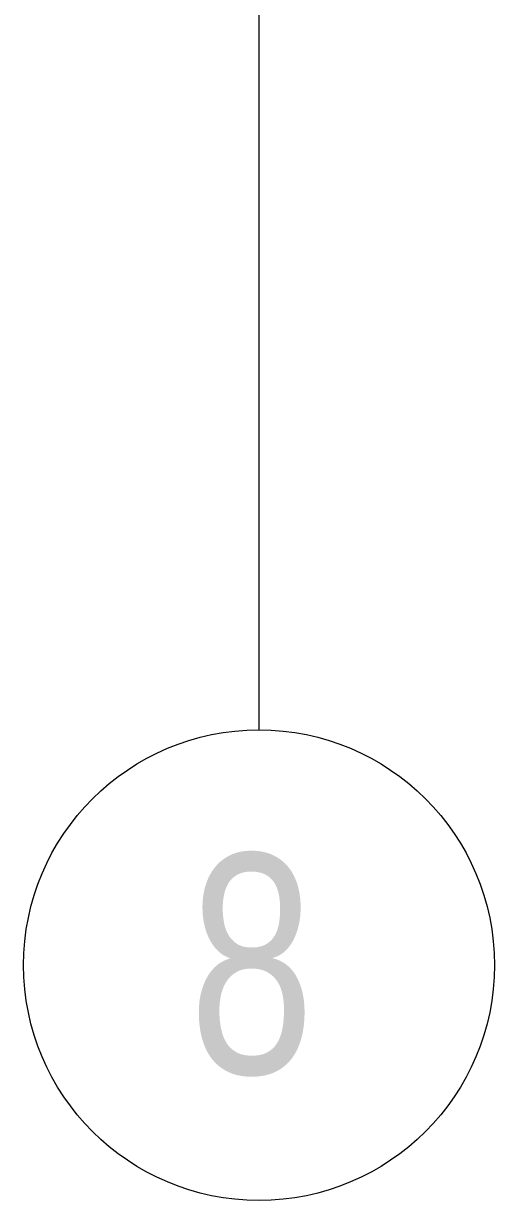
# Model space of a CAD drawing. Header units: millimetres. Extents: x -1715 to 93033, y -21962 to 25119.
# Drawn here: x 20386 to 21286, y -7283 to -5033 of the extents above; entities that cross this region are included whole.
import ezdxf

# ---------------------------------------------------------------- set-up
doc = ezdxf.new("R2010")
doc.units = ezdxf.units.MM
doc.header["$LTSCALE"] = 0.4
doc.linetypes.add('Grid Line', pattern=[3.33375, 1.905, -0.47625, 0.47625, -0.47625])
doc.layers.add('E_EJES', color=8, linetype='Continuous', lineweight=9)
doc.layers.add('E_EJES-1', color=8, linetype='Grid Line', lineweight=9)
doc.styles.add('Swis721 LtCn BT_1', font='swisscl.ttf', dxfattribs={"height": 0.42})

# ---------------------------------------------------------------- blocks, each defined once
blk = doc.blocks.new('Grid - CNI_NOMBRE EJES-372759-_14_00m_N_E_-NIVEL-4 DOC')
at = {"layer": 'E_EJES'}
blk.add_circle((0, 0), 0.003, dxfattribs=at)

msp = doc.modelspace()

# ---------------------------------------------------------------- linework, layer by layer
at = {"layer": 'E_EJES-1'}
msp.add_line((20836, -6383.3), (20836, 24219.3), dxfattribs=at)

# ---------------------------------------------------------------- block references
at = {"layer": 'E_EJES', "xscale": 150000.0000002091, "yscale": 150000.0000002091, "zscale": 150000.0000002091}
msp.add_blockref('Grid - CNI_NOMBRE EJES-372759-_14_00m_N_E_-NIVEL-4 DOC', (20836, -6833.3), dxfattribs=at)

# ---------------------------------------------------------------- texts
at = {"layer": 'E_EJES', "insert": (20702.3, -6620.7), "char_height": 420, "width": 312.658, "attachment_point": 1, "style": 'Swis721 LtCn BT_1'}
msp.add_mtext('8', dxfattribs=at)

doc.saveas('drawing.dxf')
